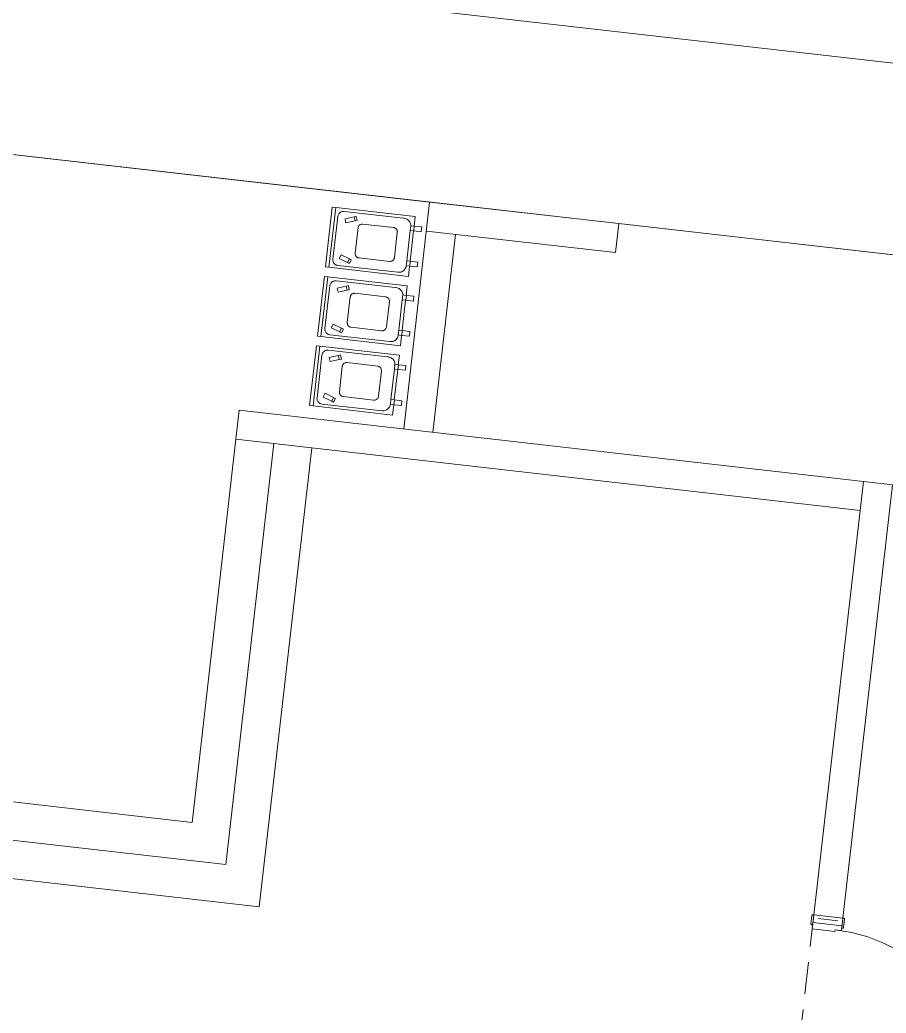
# Model space of a CAD drawing. Header units: metres. Extents: x 750 to 3116, y -341 to 1465.
# Drawn here: x 1594.93 to 1601.75, y 30.46 to 38.28 of the extents above; entities that cross this region are included whole.
import ezdxf

# ---------------------------------------------------------------- set-up
doc = ezdxf.new("R2010")
doc.units = ezdxf.units.M
doc.linetypes.add('DASHED2', pattern=[0.375, 0.25, -0.125])
doc.linetypes.add('HIDDEN', pattern=[0.375, 0.25, -0.125])
for name, color, linetype, lineweight in [('Door', 253, 'Continuous', 5), ('Footpath', 32, 'Continuous', 18), ('Furniture', 44, 'Continuous', 5), ('Levels', 252, 'Continuous', 5), ('street fur', 33, 'Continuous', 15), ('Vehicular Road', 253, 'Continuous', 20), ('Wall ext', 20, 'Continuous', 18)]:
    doc.layers.add(name, color=color, linetype=linetype, lineweight=lineweight)

# ---------------------------------------------------------------- blocks, each defined once
blk = doc.blocks.new('Dustbin')
at = {"layer": 'street fur'}
for p, q in [((29865500.3, 12208874), (29865538.1, 12208874)), ((29865779.6, 12208874), (29865817.4, 12208874)), ((29865817.4, 12208846.3), (29865817.4, 12208873)), ((29865779.6, 12208846.3), (29865817.4, 12208846.3)), ((29865481.6, 12208396), (29865512.4, 12208406.9)), ((29865815.3, 12208396.1), (29865846, 12208384.9)), ((29865425.1, 12208243), (29865899.4, 12208243))]:
    blk.add_line(p, q, dxfattribs=at)
for points in [[(29865500.3, 12208873), (29865500.3, 12208874), (29865500.3, 12208934.1), (29865538.1, 12208934.1), (29865538.1, 12208874), (29865538.1, 12208873), (29865779.6, 12208873), (29865779.6, 12208874), (29865779.6, 12208934.1), (29865817.4, 12208934.1), (29865817.4, 12208874), (29865817.4, 12208873), (29865899.4, 12208873), (29865899.4, 12208243), (29865899.4, 12208215.7), (29865425.1, 12208215.7), (29865425.1, 12208243), (29865425.1, 12208873), (29865500.3, 12208873), (29865500.3, 12208846.3), (29865538.1, 12208846.3)], [(29865817.4, 12208846.3), (29865825.1, 12208845.8), (29865832.7, 12208844.3), (29865840, 12208841.8), (29865846.9, 12208838.4), (29865853.4, 12208834.1), (29865859.2, 12208829), (29865864.2, 12208823.2), (29865868.5, 12208816.8), (29865871.9, 12208809.9), (29865874.4, 12208802.5), (29865875.9, 12208795), (29865876.4, 12208787.3), (29865876.4, 12208310.6), (29865876.1, 12208304.9), (29865875, 12208299.3), (29865873.1, 12208294), (29865870.6, 12208288.9), (29865867.5, 12208284.1), (29865863.7, 12208279.9), (29865859.5, 12208276.1), (29865854.7, 12208273), (29865849.7, 12208270.5), (29865844.3, 12208268.7), (29865838.7, 12208267.5), (29865833.1, 12208267.2), (29865494.6, 12208267.2), (29865488.6, 12208267.6), (29865482.8, 12208268.7), (29865477.1, 12208270.7), (29865471.8, 12208273.3), (29865466.8, 12208276.6), (29865462.3, 12208280.6), (29865458.4, 12208285), (29865455.1, 12208290), (29865452.4, 12208295.4), (29865450.5, 12208301), (29865449.3, 12208306.9), (29865448.9, 12208312.8), (29865448.9, 12208780.7), (29865448.9, 12208796.4), (29865448.9, 12208796.2), (29865448.4, 12208788.4), (29865448.9, 12208780.7)], [(29865448.9, 12208796.4), (29865450.4, 12208803.8), (29865452.9, 12208811.1), (29865456.4, 12208818), (29865460.8, 12208824.4), (29865465.9, 12208830.2), (29865471.8, 12208835.2), (29865478.4, 12208839.4), (29865485.4, 12208842.7), (29865492.8, 12208845), (29865500.3, 12208846.3)]]:
    blk.add_lwpolyline(points, dxfattribs=at)
for points in [[(29865538.1, 12208846.3), (29865538.1, 12208873), (29865779.6, 12208873), (29865779.6, 12208846.3)], [(29865769.3, 12208437), (29865764.8, 12208436.7), (29865562.4, 12208436.7), (29865558.2, 12208436.9), (29865554.1, 12208437.7), (29865550.1, 12208439.1), (29865546.4, 12208441), (29865542.9, 12208443.3), (29865539.7, 12208446), (29865537, 12208449.2), (29865534.6, 12208452.7), (29865532.8, 12208456.4), (29865531.4, 12208460.4), (29865530.6, 12208464.5), (29865530.3, 12208468.7), (29865530.3, 12208713.5), (29865530.6, 12208717.9), (29865531.5, 12208722.2), (29865532.9, 12208726.3), (29865534.8, 12208730.3), (29865537.3, 12208733.9), (29865540.2, 12208737.2), (29865543.5, 12208740.1), (29865547.1, 12208742.6), (29865551.1, 12208744.5), (29865555.2, 12208745.9), (29865559.5, 12208746.8), (29865563.9, 12208747.1), (29865763.4, 12208747.1), (29865768, 12208746.8), (29865772.6, 12208745.8), (29865777.1, 12208744.3), (29865781.3, 12208742.3), (29865785.1, 12208739.7), (29865788.7, 12208736.6), (29865791.7, 12208733.1), (29865794.3, 12208729.2), (29865796.4, 12208725), (29865797.9, 12208720.5), (29865798.8, 12208716), (29865799.1, 12208711.3), (29865799.1, 12208471), (29865798.8, 12208466.5), (29865798, 12208462.1), (29865796.5, 12208457.9), (29865794.5, 12208453.8), (29865792, 12208450.1), (29865789.1, 12208446.7), (29865785.7, 12208443.8), (29865782, 12208441.3), (29865777.9, 12208439.3), (29865773.7, 12208437.8)], [(29865506.9, 12208422.7), (29865476, 12208411.8), (29865481.6, 12208396), (29865506.2, 12208326.2), (29865537, 12208337.1), (29865512.4, 12208406.9)], [(29865851.7, 12208400.6), (29865821.1, 12208411.8), (29865815.3, 12208396.1), (29865789.7, 12208326.7), (29865820.4, 12208315.4), (29865846, 12208384.9)]]:
    blk.add_lwpolyline(points, close=True, dxfattribs=at)
blk = doc.blocks.new('door 1500')
at = {"layer": 'Door'}
for p, q in [((11493492.4348, 4446033.7853), (11493492.4304, 4446033.735)), ((11493492.4348, 4446033.7853), (11493492.6639, 4446033.7652)), ((11493492.6312, 4446033.8042), (11493492.4739, 4446033.8181)), ((11493492.6092, 4446033.7193), (11493492.4304, 4446033.735)), ((11493492.6105, 4446033.7337), (11493492.6092, 4446033.7193)), ((11493492.6105, 4446033.7337), (11493492.6608, 4446033.7292)), ((11493492.6639, 4446033.7652), (11493492.6608, 4446033.7292)), ((11493492.3148, 4446032.4204), (11493492.3192, 4446032.4707)), ((11493492.498, 4446032.4549), (11493492.3192, 4446032.4707)), ((11493492.5889, 4446032.4761), (11493492.5854, 4446032.4358)), ((11493493.7834, 4446032.371), (11493492.5889, 4446032.4761)), ((11493492.711, 4446032.4653), (11493492.7056, 4446032.4036)), ((11493492.3148, 4446032.4204), (11493492.5439, 4446032.4002)), ((11493492.5048, 4446032.3675), (11493492.3475, 4446032.3813)), ((11493492.4967, 4446032.4406), (11493492.498, 4446032.4549)), ((11493492.4967, 4446032.4406), (11493492.547, 4446032.4362)), ((11493492.5439, 4446032.4002), (11493492.547, 4446032.4362)), ((11493492.5463, 4446032.4277), (11493492.5693, 4446032.4257)), ((11493492.5588, 4446032.4382), (11493492.5568, 4446032.4152)), ((11493492.5854, 4446032.4358), (11493492.571, 4446032.4371)), ((11493492.571, 4446032.4371), (11493492.5734, 4446032.4152)), ((11493492.5734, 4446032.4152), (11493493.7881, 4446032.3084)), ((11493493.6613, 4446032.3818), (11493493.6559, 4446032.32)), ((11493493.7799, 4446032.3308), (11493493.7834, 4446032.371)), ((11493493.7943, 4446032.3295), (11493493.7799, 4446032.3308)), ((11493493.7881, 4446032.3084), (11493493.7943, 4446032.3295))]:
    blk.add_line(p, q, dxfattribs=at)
for points in [[(11493492.433, 4446033.847), (11493492.4402, 4446033.8464), (11493492.4332, 4446033.7673), (11493492.426, 4446033.768, -0.414214), (11493492.4195, 4446033.7758), (11493492.4252, 4446033.8405, -0.414214)], [(11493492.6765, 4446033.8256), (11493492.6693, 4446033.8262), (11493492.6623, 4446033.7472), (11493492.6695, 4446033.7466, 0.414214), (11493492.6773, 4446033.7531), (11493492.683, 4446033.8178, 0.414214)], [(11493492.3016, 4446032.3528), (11493492.3088, 4446032.3521), (11493492.3163, 4446032.4383), (11493492.3092, 4446032.439, 0.414214), (11493492.3013, 4446032.4324), (11493492.295, 4446032.3606, 0.414214)], [(11493492.5451, 4446032.3314), (11493492.5379, 4446032.332), (11493492.5455, 4446032.4182), (11493492.5526, 4446032.4176, -0.414214), (11493492.5592, 4446032.4097), (11493492.5529, 4446032.3379, -0.414214)]]:
    blk.add_lwpolyline(points, format="xyb", close=True, dxfattribs=at)
for radius in [0.00865, 0.00577]:
    blk.add_circle((11493492.5578, 4446032.4267), radius, dxfattribs=at)
at = {"layer": 'Door', "linetype": 'HIDDEN', "ltscale": 10}
blk.add_arc((11493492.4931, 4446032.4336), 1.3053, 355.42483, 84.84294, dxfattribs=at)

msp = doc.modelspace()

# ---------------------------------------------------------------- linework, layer by layer
at = {"layer": 'Footpath', "color": 252, "true_color": 0x939598}
msp.add_lwpolyline([(1553.4245, 41.9564), (1598.1566, 36.8444)], dxfattribs=at)
at = {"layer": 'Levels', "color": 252, "linetype": 'DASHED2', "true_color": 0x939598}
msp.add_line((1601.1812, 31.2304), (1601.0109, 29.7401), dxfattribs=at)
at = {"layer": 'Levels', "color": 252, "true_color": 0x939598}
for points in [[(1593.9376, 32.227), (1596.2868, 31.9585), (1596.6316, 34.9755)], [(1593.438, 31.6802), (1596.8148, 31.2943), (1597.2277, 34.9073)], [(1593.6878, 31.9536), (1596.5508, 31.6264), (1596.9297, 34.9414)]]:
    msp.add_lwpolyline(points, dxfattribs=at)
at = {"layer": 'Vehicular Road', "color": 252, "lineweight": 20, "true_color": 0x939598}
msp.add_lwpolyline([(1557.7611, 22.6245), (1555.279, 19.9079, -0.709085), (1551.8068, 21.3888), (1553.0928, 40.8674, -0.428302), (1555.8713, 43.1866), (1618.9907, 35.9732), (1682.2926, 27.1322, -0.390874), (1683.5825, 25.559), (1683.2046, 19.0975, 0.188493), (1683.5421, 18.0588), (1684.6242, 16.7391, -0.373088), (1684.5704, 14.7748), (1649.4709, -23.5443)], format="xyb", dxfattribs=at)
msp.add_lwpolyline([(1599.6469, 36.6741), (1618.8018, 34.4851), (1624.4075, 33.7021)], dxfattribs=at)
at = {"layer": 'Wall ext', "color": 252, "true_color": 0x939598}
for p, q in [((1598.1566, 36.8444), (1597.9522, 35.0561)), ((1599.6469, 36.6741), (1599.6208, 36.4456)), ((1596.6577, 35.204), (1596.6316, 34.9755)), ((1601.5711, 34.6425), (1601.7996, 34.6164))]:
    msp.add_line(p, q, dxfattribs=at)
at = {"layer": 'Wall ext', "lineweight": 20}
msp.add_lwpolyline([(1699.9697, 23.1488), (1698.7191, 1.7688), (1695.5187, -17.6494), (1693.7501, -30.1296), (1693.5277, -34.1332), (1623.9187, -25.3653), (1577.5089, -24.4747), (1547.708, -22.6344), (1548.1166, -8.1657), (1547.2667, 13.0359), (1549.2016, 42.3427), (1551.1972, 42.211), (1618.8018, 34.4851)], close=True, dxfattribs=at)
at = {"layer": 'Wall ext', "color": 252, "true_color": 0x939598}
for points in [[(1598.1566, 36.8444), (1599.6469, 36.6741)], [(1598.1305, 36.6159), (1599.6208, 36.4456)]]:
    msp.add_lwpolyline(points, dxfattribs=at)
at = {"layer": 'Wall ext', "color": 252, "linetype": 'Continuous', "lineweight": 20, "ltscale": 100, "true_color": 0x939598}
for points in [[(1598.1807, 35.0299), (1598.359, 36.5898)], [(1596.6577, 35.204), (1601.5711, 34.6425)], [(1596.6316, 34.9755), (1601.545, 34.414)], [(1601.5711, 34.6425), (1601.1812, 31.2304), (1601.4097, 31.2043), (1601.7996, 34.6164)]]:
    msp.add_lwpolyline(points, dxfattribs=at)

# ---------------------------------------------------------------- block references
at = {"layer": 'Furniture', "color": 252, "true_color": 0x939598, "rotation": 358.5063448676265}
msp.add_blockref('door 1500', (-11603877.3907, -4144899.7163), dxfattribs=at)
at = {"layer": 'street fur', "color": 252, "true_color": 0x939598, "xscale": 0.001, "yscale": 0.001, "zscale": 0.001, "rotation": 263.480471579308}
for p in [(-7140.9024, 31095.2395), (-7140.9647, 31094.6937), (-7141.0271, 31094.1479)]:
    msp.add_blockref('Dustbin', p, dxfattribs=at)

doc.saveas('drawing.dxf')
